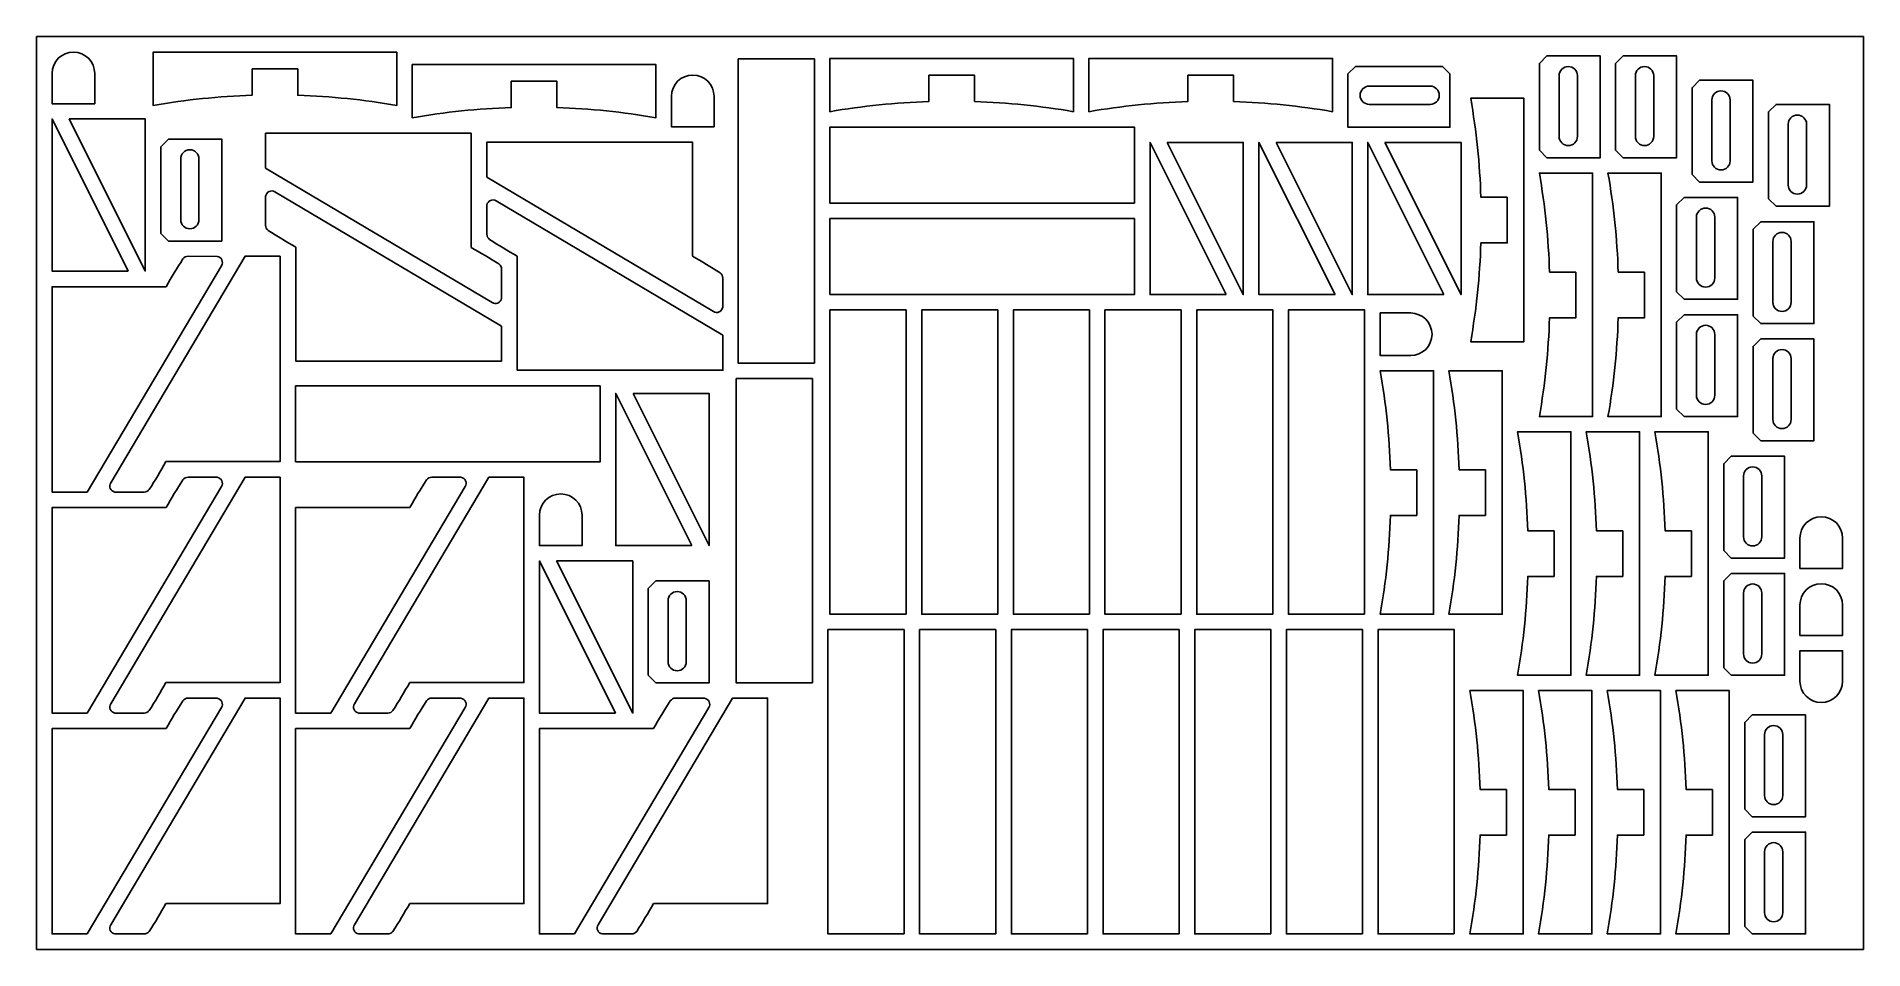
# Model space of a CAD drawing. Header units: metres. Extents: x 0 to 1200, y 0 to 600.
import ezdxf

# ---------------------------------------------------------------- set-up
doc = ezdxf.new("R2010")
doc.units = ezdxf.units.M

msp = doc.modelspace()

# ---------------------------------------------------------------- linework, layer by layer
for points in [[(0, 0), (1200, 0), (1200, 600), (0, 600)], [(510.9, 385.3), (510.9, 585.3), (460.9, 585.3), (460.9, 385.3)], [(866.4, 580.4), (861.4, 575.4), (861.4, 540.4), (928.4, 540.4), (928.4, 575.4), (923.4, 580.4)], [(987.1, 525.3), (992.1, 520.3), (1027.1, 520.3), (1027.1, 587.3), (992.1, 587.3), (987.1, 582.3)], [(1037.2, 525.3), (1042.2, 520.3), (1077.2, 520.3), (1077.2, 587.3), (1042.2, 587.3), (1037.2, 582.3)], [(1087.4, 509.3), (1092.4, 504.3), (1127.4, 504.3), (1127.4, 571.3), (1092.4, 571.3), (1087.4, 566.3)], [(1137.6, 493.4), (1142.6, 488.4), (1177.6, 488.4), (1177.6, 555.4), (1142.6, 555.4), (1137.6, 550.4)], [(60.2, 445.8), (10.2, 545.8), (10.2, 445.8)], [(21.4, 545.8), (71.4, 445.8), (71.4, 545.8)], [(521.1, 490.5), (721.1, 490.5), (721.1, 540.5), (521.1, 540.5)], [(81.7, 470.6), (86.7, 465.6), (121.7, 465.6), (121.7, 532.6), (86.7, 532.6), (81.7, 527.6)], [(781.4, 430.4), (731.4, 530.4), (731.4, 430.4)], [(742.6, 530.4), (792.6, 430.4), (792.6, 530.4)], [(852.9, 430.4), (802.9, 530.4), (802.9, 430.4)], [(814.2, 530.4), (864.2, 430.4), (864.2, 530.4)], [(924.4, 430.4), (874.4, 530.4), (874.4, 430.4)], [(885.7, 530.4), (935.7, 430.4), (935.7, 530.4)], [(1077.3, 432.3), (1082.3, 427.3), (1117.3, 427.3), (1117.3, 494.3), (1082.3, 494.3), (1077.3, 489.3)], [(521.1, 430.4), (721.1, 430.4), (721.1, 480.4), (521.1, 480.4)], [(1127.5, 416.3), (1132.5, 411.3), (1167.5, 411.3), (1167.5, 478.3), (1132.5, 478.3), (1127.5, 473.3)], [(571.1, 220.3), (571.1, 420.3), (521.1, 420.3), (521.1, 220.3)], [(631.4, 220.3), (631.4, 420.3), (581.4, 420.3), (581.4, 220.3)], [(691.6, 220.3), (691.6, 420.3), (641.6, 420.3), (641.6, 220.3)], [(751.8, 220.3), (751.8, 420.3), (701.8, 420.3), (701.8, 220.3)], [(812.1, 220.3), (812.1, 420.3), (762.1, 420.3), (762.1, 220.3)], [(872.3, 220.3), (872.3, 420.3), (822.3, 420.3), (822.3, 220.3)], [(1077.3, 355.2), (1082.3, 350.2), (1117.3, 350.2), (1117.3, 417.2), (1082.3, 417.2), (1077.3, 412.2)], [(1127.5, 339.3), (1132.5, 334.3), (1167.5, 334.3), (1167.5, 401.3), (1132.5, 401.3), (1127.5, 396.3)], [(509.6, 175.2), (509.6, 375.2), (459.6, 375.2), (459.6, 175.2)], [(170.2, 320.4), (370.2, 320.4), (370.2, 370.4), (170.2, 370.4)], [(430.5, 265.4), (380.5, 365.4), (380.5, 265.4)], [(391.8, 365.4), (441.8, 265.4), (441.8, 365.4)], [(1108.2, 262.2), (1113.2, 257.2), (1148.2, 257.2), (1148.2, 324.2), (1113.2, 324.2), (1108.2, 319.2)], [(380.3, 155.4), (330.3, 255.4), (330.3, 155.4)], [(341.6, 255.4), (391.6, 155.4), (391.6, 255.4)], [(401.8, 180.2), (406.8, 175.2), (441.8, 175.2), (441.8, 242.2), (406.8, 242.2), (401.8, 237.2)], [(1108.2, 185.2), (1113.2, 180.2), (1148.2, 180.2), (1148.2, 247.2), (1113.2, 247.2), (1108.2, 242.2)], [(569.8, 10.2), (569.8, 210.2), (519.8, 210.2), (519.8, 10.2)], [(630, 10.2), (630, 210.2), (580, 210.2), (580, 10.2)], [(690.3, 10.2), (690.3, 210.2), (640.3, 210.2), (640.3, 10.2)], [(750.5, 10.2), (750.5, 210.2), (700.5, 210.2), (700.5, 10.2)], [(810.8, 10.2), (810.8, 210.2), (760.8, 210.2), (760.8, 10.2)], [(871, 10.2), (871, 210.2), (821, 210.2), (821, 10.2)], [(931.2, 10.2), (931.2, 210.2), (881.2, 210.2), (881.2, 10.2)], [(1122, 92.2), (1127, 87.2), (1162, 87.2), (1162, 154.2), (1127, 154.2), (1122, 149.2)], [(1122, 15.2), (1127, 10.2), (1162, 10.2), (1162, 77.2), (1127, 77.2), (1122, 72.2)]]:
    msp.add_lwpolyline(points, close=True)
for points in [[(10.2, 575.8), (10.2, 555.8), (38.2, 555.8), (38.2, 575.8, 1)], [(141.6, 578.7), (171.6, 578.7), (171.6, 561.4, -0.035174), (236.6, 554.7), (236.6, 589.7), (76.6, 589.7), (76.6, 554.7, -0.035174), (141.6, 561.4)], [(311.8, 570.6), (341.8, 570.6), (341.8, 553.3, -0.035174), (406.8, 546.6), (406.8, 581.6), (246.8, 581.6), (246.8, 546.6, -0.035174), (311.8, 553.3)], [(586.1, 574.6), (616.1, 574.6), (616.1, 557.3, -0.035174), (681.1, 550.6), (681.1, 585.6), (521.1, 585.6), (521.1, 550.6, -0.035174), (586.1, 557.3)], [(756.3, 574.6), (786.3, 574.6), (786.3, 557.3, -0.035174), (851.3, 550.6), (851.3, 585.6), (691.3, 585.6), (691.3, 550.6, -0.035174), (756.3, 557.3)], [(1000.1, 574.3, -1), (1012.1, 574.3), (1012.1, 534.3, -1), (1000.1, 534.3)], [(1050.2, 574.3, -1), (1062.2, 574.3), (1062.2, 534.3, -1), (1050.2, 534.3)], [(417, 560.7), (417, 540.7), (445, 540.7), (445, 560.7, 1)], [(915.4, 567.4, -1), (915.4, 555.4), (875.4, 555.4, -1), (875.4, 567.4)], [(1100.4, 558.3, -1), (1112.4, 558.3), (1112.4, 518.3, -1), (1100.4, 518.3)], [(966, 494.4), (966, 464.4), (948.7, 464.4, -0.035174), (942, 399.4), (977, 399.4), (977, 559.4), (942, 559.4, -0.035174), (948.7, 494.4)], [(1150.6, 542.4, -1), (1162.6, 542.4), (1162.6, 502.4, -1), (1150.6, 502.4)], [(285.4, 461.4), (285.4, 536.4), (150.4, 536.4), (150.4, 513.5), (299.3, 425.1, 0.535326), (305.4, 427.9), (305.4, 447.1, 0.2488), (303.7, 450.5, 0.015648)], [(430.8, 455.6), (430.8, 530.6), (295.8, 530.6), (295.8, 507.6), (444.6, 419.2, 0.535326), (450.7, 422.1), (450.8, 441.2, 0.2488), (449, 444.6, 0.015648)], [(94.7, 519.6, -1), (106.7, 519.6), (106.7, 479.6, -1), (94.7, 479.6)], [(1011.1, 445.2), (1011.1, 415.2), (993.8, 415.2, -0.035174), (987.1, 350.2), (1022.1, 350.2), (1022.1, 510.2), (987.1, 510.2, -0.035174), (993.8, 445.2)], [(1056.2, 445.2), (1056.2, 415.2), (1038.9, 415.2, -0.035174), (1032.2, 350.2), (1067.2, 350.2), (1067.2, 510.2), (1032.2, 510.2, -0.035174), (1038.9, 445.2)], [(170.4, 461.6), (170.4, 386.6), (305.4, 386.6), (305.4, 409.6), (156.6, 497.9, 0.535326), (150.5, 495.1), (150.4, 476, 0.2488), (152.2, 472.6, 0.015648)], [(315.8, 455.7), (315.8, 380.7), (450.8, 380.7), (450.8, 403.7), (301.9, 492, 0.535326), (295.8, 489.2), (295.8, 470.1, 0.2488), (297.5, 466.7, 0.015648)], [(1090.3, 481.3, -1), (1102.3, 481.3), (1102.3, 441.3, -1), (1090.3, 441.3)], [(1140.5, 465.3, -1), (1152.5, 465.3), (1152.5, 425.3, -1), (1140.5, 425.3)], [(85.2, 435.6), (10.2, 435.6), (10.2, 300.6), (33.2, 300.6), (121.5, 449.4, 0.535326), (118.7, 455.5), (99.5, 455.6, 0.2488), (96.1, 453.8, 0.015648)], [(85, 320.6), (160, 320.6), (160, 455.6), (137, 455.6), (48.7, 306.7, 0.535326), (51.5, 300.6), (70.6, 300.6, 0.2488), (74, 302.3, 0.015648)], [(902.6, 418.3), (882.6, 418.3), (882.6, 390.3), (902.6, 390.3, 1)], [(1090.3, 404.2, -1), (1102.3, 404.2), (1102.3, 364.2, -1), (1090.3, 364.2)], [(1140.5, 388.3, -1), (1152.5, 388.3), (1152.5, 348.3, -1), (1140.5, 348.3)], [(906.6, 315.3), (906.6, 285.3), (889.3, 285.3, -0.035174), (882.6, 220.3), (917.6, 220.3), (917.6, 380.3), (882.6, 380.3, -0.035174), (889.3, 315.3)], [(951.7, 315.3), (951.7, 285.3), (934.4, 285.3, -0.035174), (927.7, 220.3), (962.7, 220.3), (962.7, 380.3), (927.7, 380.3, -0.035174), (934.4, 315.3)], [(996.8, 275.2), (996.8, 245.2), (979.5, 245.2, -0.035174), (972.8, 180.2), (1007.8, 180.2), (1007.8, 340.2), (972.8, 340.2, -0.035174), (979.5, 275.2)], [(1041.9, 275.2), (1041.9, 245.2), (1024.6, 245.2, -0.035174), (1017.9, 180.2), (1052.9, 180.2), (1052.9, 340.2), (1017.9, 340.2, -0.035174), (1024.6, 275.2)], [(1087, 275.2), (1087, 245.2), (1069.7, 245.2, -0.035174), (1063, 180.2), (1098, 180.2), (1098, 340.2), (1063, 340.2, -0.035174), (1069.7, 275.2)], [(1121.2, 311.2, -1), (1133.2, 311.2), (1133.2, 271.2, -1), (1121.2, 271.2)], [(85.2, 290.4), (10.2, 290.4), (10.2, 155.4), (33.2, 155.4), (121.5, 304.2, 0.535326), (118.7, 310.3), (99.5, 310.4, 0.2488), (96.1, 308.6, 0.015648)], [(85, 175.4), (160, 175.4), (160, 310.4), (137, 310.4), (48.7, 161.5, 0.535326), (51.5, 155.4), (70.6, 155.4, 0.2488), (74, 157.1, 0.015648)], [(245.2, 290.4), (170.2, 290.4), (170.2, 155.4), (193.2, 155.4), (281.6, 304.2, 0.535326), (278.8, 310.3), (259.6, 310.4, 0.2488), (256.2, 308.6, 0.015648)], [(245.1, 175.4), (320.1, 175.4), (320.1, 310.4), (297.1, 310.4), (208.8, 161.5, 0.535326), (211.6, 155.4), (230.7, 155.4, 0.2488), (234.1, 157.1, 0.015648)], [(330.3, 285.4), (330.3, 265.4), (358.3, 265.4), (358.3, 285.4, 1)], [(1158.3, 270.4), (1158.3, 250.4), (1186.3, 250.4), (1186.3, 270.4, 1)], [(1121.2, 234.2, -1), (1133.2, 234.2), (1133.2, 194.2, -1), (1121.2, 194.2)], [(1158.3, 226.4), (1158.3, 206.4), (1186.3, 206.4), (1186.3, 226.4, 1)], [(414.8, 229.2, -1), (426.8, 229.2), (426.8, 189.2, -1), (414.8, 189.2)], [(1186.3, 176.3), (1186.3, 196.3), (1158.3, 196.3), (1158.3, 176.3, 1)], [(965.5, 105.2), (965.5, 75.2), (948.2, 75.2, -0.035174), (941.5, 10.2), (976.5, 10.2), (976.5, 170.2), (941.5, 170.2, -0.035174), (948.2, 105.2)], [(1010.6, 105.2), (1010.6, 75.2), (993.3, 75.2, -0.035174), (986.6, 10.2), (1021.6, 10.2), (1021.6, 170.2), (986.6, 170.2, -0.035174), (993.3, 105.2)], [(1055.7, 105.2), (1055.7, 75.2), (1038.4, 75.2, -0.035174), (1031.7, 10.2), (1066.7, 10.2), (1066.7, 170.2), (1031.7, 170.2, -0.035174), (1038.4, 105.2)], [(1100.8, 105.2), (1100.8, 75.2), (1083.5, 75.2, -0.035174), (1076.8, 10.2), (1111.8, 10.2), (1111.8, 170.2), (1076.8, 170.2, -0.035174), (1083.5, 105.2)], [(85.2, 145.2), (10.2, 145.2), (10.2, 10.2), (33.2, 10.2), (121.5, 159, 0.535326), (118.7, 165.1), (99.5, 165.2, 0.2488), (96.1, 163.4, 0.015648)], [(85, 30.2), (160, 30.2), (160, 165.2), (137, 165.2), (48.7, 16.3, 0.535326), (51.5, 10.2), (70.6, 10.2, 0.2488), (74, 11.9, 0.015648)], [(245.2, 145.2), (170.2, 145.2), (170.2, 10.2), (193.2, 10.2), (281.6, 159, 0.535326), (278.8, 165.1), (259.6, 165.2, 0.2488), (256.2, 163.4, 0.015648)], [(245.1, 30.2), (320.1, 30.2), (320.1, 165.2), (297.1, 165.2), (208.8, 16.3, 0.535326), (211.6, 10.2), (230.7, 10.2, 0.2488), (234.1, 11.9, 0.015648)], [(405.3, 145.2), (330.3, 145.2), (330.3, 10.2), (353.3, 10.2), (441.6, 159, 0.535326), (438.8, 165.1), (419.7, 165.2, 0.2488), (416.3, 163.4, 0.015648)], [(405.2, 30.2), (480.2, 30.2), (480.2, 165.2), (457.2, 165.2), (368.8, 16.3, 0.535326), (371.7, 10.2), (390.8, 10.2, 0.2488), (394.2, 11.9, 0.015648)], [(1135, 141.2, -1), (1147, 141.2), (1147, 101.2, -1), (1135, 101.2)], [(1135, 64.2, -1), (1147, 64.2), (1147, 24.2, -1), (1135, 24.2)]]:
    msp.add_lwpolyline(points, format="xyb", close=True)

doc.saveas('drawing.dxf')
